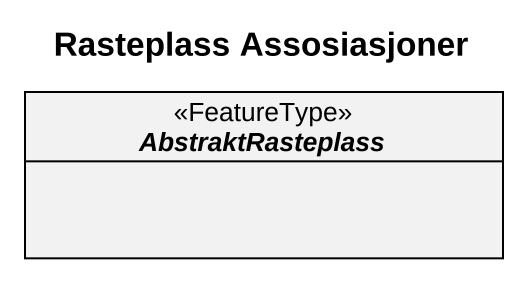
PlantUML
@startuml
title Rasteplass Assosiasjoner
hide circle
hide empty members
abstract class AbstraktRasteplass <<FeatureType>>
@enduml
